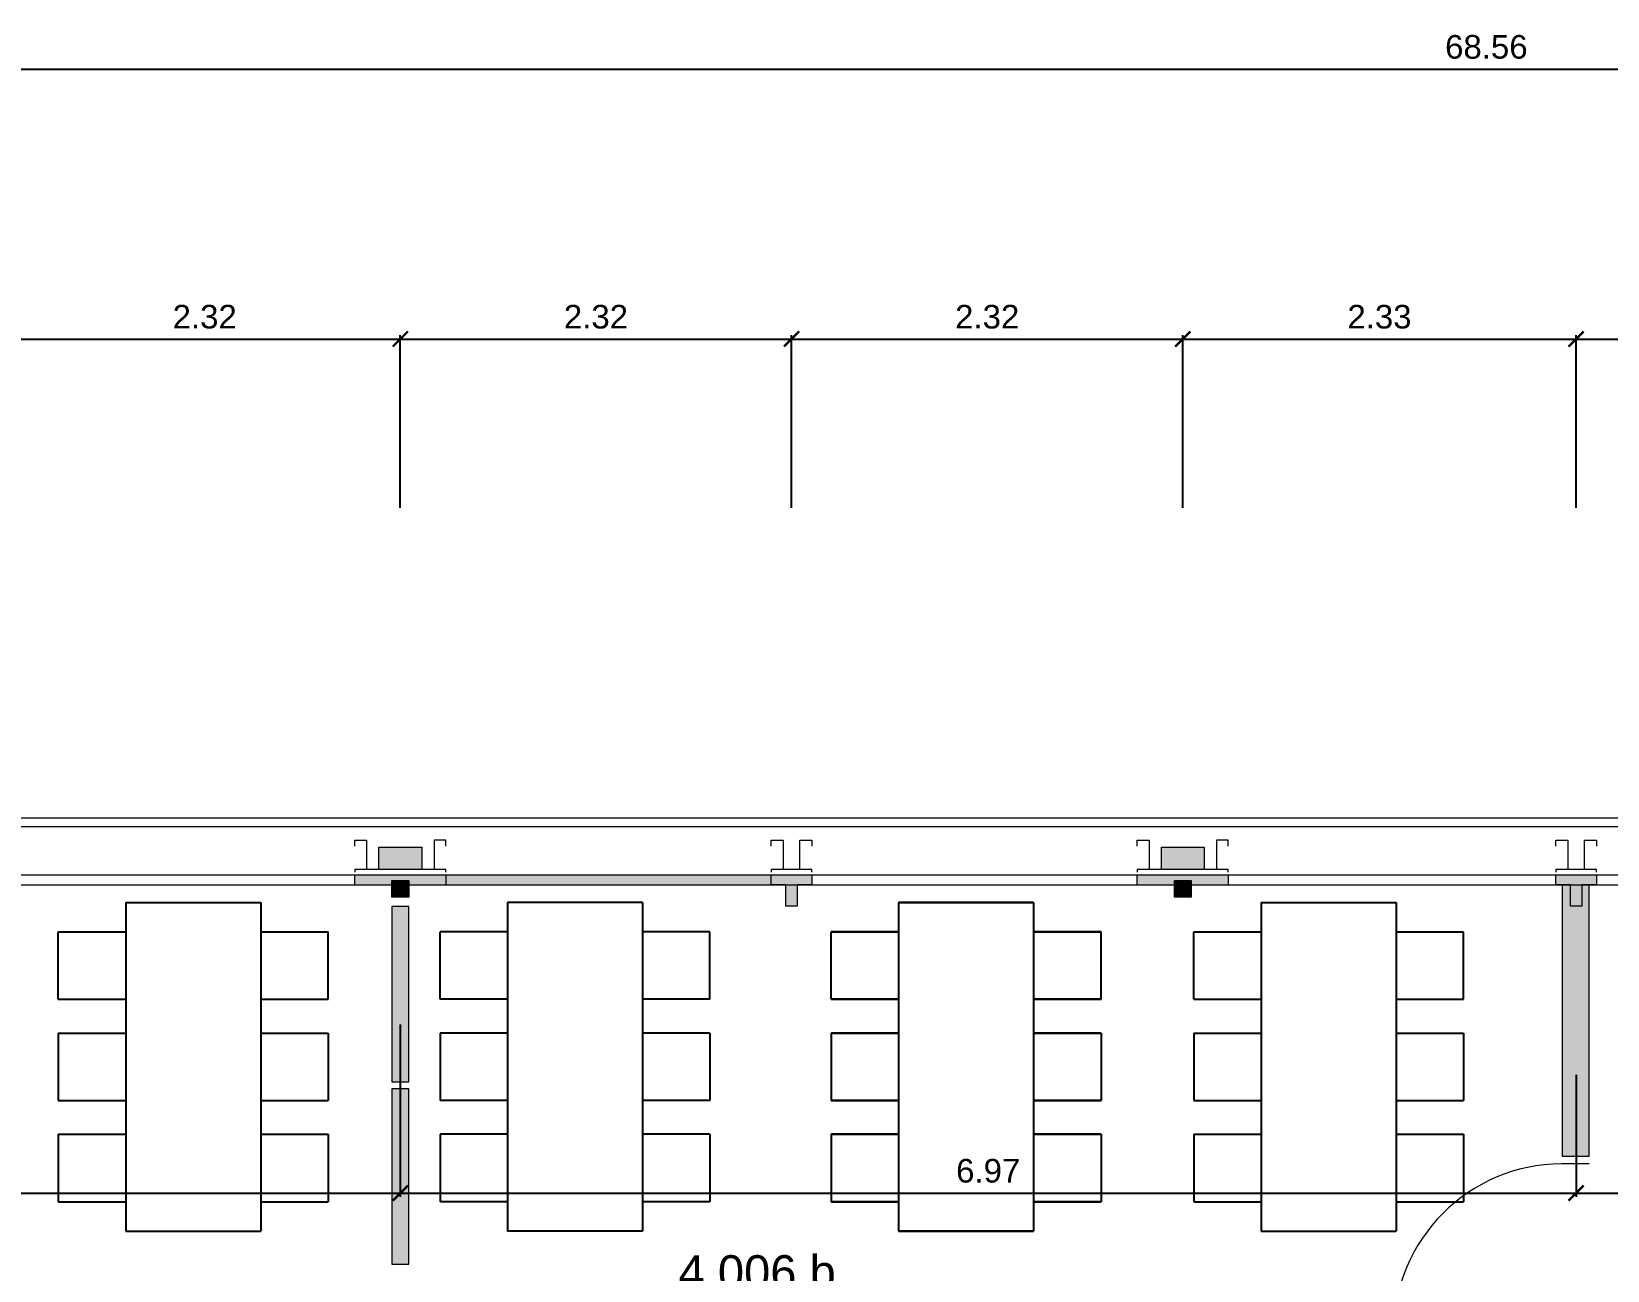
# Model space of a CAD drawing. Header units: metres. Extents: x 5.3 to 99.3, y 16.8 to 86.8.
# Drawn here: x 40.55 to 49.89, y 68.18 to 75.53 of the extents above; entities that cross this region are included whole.
import ezdxf

# ---------------------------------------------------------------- set-up
doc = ezdxf.new("R2010")
doc.units = ezdxf.units.M
for name, color, linetype in [('BEMASSUNG', 7, 'Continuous'), ('GRUNDRISS', 1, 'Continuous'), ('MÖBEL', 7, 'Continuous'), ('SCHRAFFUR', 7, 'Continuous'), ('TEXT', 7, 'Continuous')]:
    doc.layers.add(name, color=color, linetype=linetype)
doc.layers.get('0').off()
doc.styles.add('0.20', font='arial.ttf', dxfattribs={"height": 0.2})
doc.styles.get("Standard").update_dxf_attribs({"font": 'arial.ttf'})
doc.dimstyles.new('m', dxfattribs={"dimscale": 0.1, "dimtxt": 1.4, "dimasz": 0.9, "dimexe": 0.2275, "dimexo": 10, "dimgap": 0.6, "dimtad": 1, "dimzin": 4, "dimdsep": 46, "dimlunit": 6, "dimtxsty": 'Standard', "dimblk": 'ARCHTICK', "dimcen": 0.09, "dimadec": 0, "dimazin": 0, "dimtfac": 1, "dimtofl": 0, "dimtmove": 0, "dimatfit": 2, "dimfxl": 10, "dimfxlon": 1, "dimtolj": 1, "dimtzin": 0, "dimarcsym": 0})

# ---------------------------------------------------------------- blocks, each defined once
blk = doc.blocks.new('_ArchTick')
at = {"color": 0, "linetype": 'ByBlock', "const_width": 0.15}
blk.add_lwpolyline([(-0.5, -0.5), (0.5, 0.5)], dxfattribs=at)
blk = doc.blocks.new('*D3')
at = {"layer": 'BEMASSUNG', "color": 0, "lineweight": -2, "transparency": 16777216}
for p, q in [((14.8961, 74.3029), (14.8961, 75.3256)), ((83.4561, 74.3029), (83.4561, 75.3256)), ((14.8961, 75.3029), (83.4561, 75.3029))]:
    blk.add_line(p, q, dxfattribs=at)
at = {"layer": 'Defpoints', "color": 0, "lineweight": 18, "transparency": 16777216}
for p in [(83.4561, 75.3029), (14.8961, 61.7099), (83.4561, 61.7099)]:
    blk.add_point(p, dxfattribs=at)
at = {"layer": 'BEMASSUNG', "color": 0, "lineweight": -2, "transparency": 16777216, "xscale": 0.09000000000000001, "yscale": 0.09000000000000001, "zscale": 0.09000000000000001, "rotation": 180}
blk.add_blockref('_ArchTick', (14.8961, 75.3029), dxfattribs=at)
at = {"layer": 'BEMASSUNG', "color": 0, "lineweight": -2, "transparency": 16777216, "xscale": 0.09000000000000001, "yscale": 0.09000000000000001, "zscale": 0.09000000000000001}
blk.add_blockref('_ArchTick', (83.4561, 75.3029), dxfattribs=at)
at = {"layer": 'BEMASSUNG', "color": 0, "lineweight": 18, "transparency": 16777216, "insert": (49.1761, 75.4344), "char_height": 0.14, "attachment_point": 5}
blk.add_mtext('\\A1;68.56', dxfattribs=at)
blk = doc.blocks.new('*D14')
at = {"layer": 'BEMASSUNG', "color": 0, "lineweight": -2, "transparency": 16777216}
for p, q in [((40.4161, 72.7029), (40.4161, 73.7256)), ((40.4161, 73.7029), (42.7361, 73.7029)), ((42.7361, 72.7029), (42.7361, 73.7256))]:
    blk.add_line(p, q, dxfattribs=at)
at = {"layer": 'Defpoints', "color": 0, "lineweight": 18, "transparency": 16777216}
for p in [(42.7361, 73.7029), (40.4161, 70.4669), (42.7361, 70.4929)]:
    blk.add_point(p, dxfattribs=at)
at = {"layer": 'BEMASSUNG', "color": 0, "lineweight": -2, "transparency": 16777216, "xscale": 0.09000000000000001, "yscale": 0.09000000000000001, "zscale": 0.09000000000000001, "rotation": 180}
blk.add_blockref('_ArchTick', (40.4161, 73.7029), dxfattribs=at)
at = {"layer": 'BEMASSUNG', "color": 0, "lineweight": -2, "transparency": 16777216, "xscale": 0.09000000000000001, "yscale": 0.09000000000000001, "zscale": 0.09000000000000001}
blk.add_blockref('_ArchTick', (42.7361, 73.7029), dxfattribs=at)
at = {"layer": 'BEMASSUNG', "color": 0, "lineweight": 18, "transparency": 16777216, "insert": (41.5761, 73.8344), "char_height": 0.14, "attachment_point": 5}
blk.add_mtext('\\A1;2.32', dxfattribs=at)
blk = doc.blocks.new('*D15')
at = {"layer": 'BEMASSUNG', "color": 0, "lineweight": -2, "transparency": 16777216}
for p, q in [((42.7361, 72.7029), (42.7361, 73.7256)), ((42.7361, 73.7029), (45.0561, 73.7029)), ((45.0561, 72.7029), (45.0561, 73.7256))]:
    blk.add_line(p, q, dxfattribs=at)
at = {"layer": 'Defpoints', "color": 0, "lineweight": 18, "transparency": 16777216}
for p in [(45.0561, 73.7029), (42.7361, 70.4929), (45.0561, 70.4669)]:
    blk.add_point(p, dxfattribs=at)
at = {"layer": 'BEMASSUNG', "color": 0, "lineweight": -2, "transparency": 16777216, "xscale": 0.09000000000000001, "yscale": 0.09000000000000001, "zscale": 0.09000000000000001, "rotation": 180}
blk.add_blockref('_ArchTick', (42.7361, 73.7029), dxfattribs=at)
at = {"layer": 'BEMASSUNG', "color": 0, "lineweight": -2, "transparency": 16777216, "xscale": 0.09000000000000001, "yscale": 0.09000000000000001, "zscale": 0.09000000000000001}
blk.add_blockref('_ArchTick', (45.0561, 73.7029), dxfattribs=at)
at = {"layer": 'BEMASSUNG', "color": 0, "lineweight": 18, "transparency": 16777216, "insert": (43.8961, 73.8344), "char_height": 0.14, "attachment_point": 5}
blk.add_mtext('\\A1;2.32', dxfattribs=at)
blk = doc.blocks.new('*D16')
at = {"layer": 'BEMASSUNG', "color": 0, "lineweight": -2, "transparency": 16777216}
for p, q in [((45.0561, 72.7029), (45.0561, 73.7256)), ((45.0561, 73.7029), (47.3761, 73.7029)), ((47.3761, 72.7029), (47.3761, 73.7256))]:
    blk.add_line(p, q, dxfattribs=at)
at = {"layer": 'Defpoints', "color": 0, "lineweight": 18, "transparency": 16777216}
for p in [(47.3761, 73.7029), (45.0561, 70.4669), (47.3761, 70.4929)]:
    blk.add_point(p, dxfattribs=at)
at = {"layer": 'BEMASSUNG', "color": 0, "lineweight": -2, "transparency": 16777216, "xscale": 0.09000000000000001, "yscale": 0.09000000000000001, "zscale": 0.09000000000000001, "rotation": 180}
blk.add_blockref('_ArchTick', (45.0561, 73.7029), dxfattribs=at)
at = {"layer": 'BEMASSUNG', "color": 0, "lineweight": -2, "transparency": 16777216, "xscale": 0.09000000000000001, "yscale": 0.09000000000000001, "zscale": 0.09000000000000001}
blk.add_blockref('_ArchTick', (47.3761, 73.7029), dxfattribs=at)
at = {"layer": 'BEMASSUNG', "color": 0, "lineweight": 18, "transparency": 16777216, "insert": (46.2161, 73.8344), "char_height": 0.14, "attachment_point": 5}
blk.add_mtext('\\A1;2.32', dxfattribs=at)
blk = doc.blocks.new('*D17')
at = {"layer": 'BEMASSUNG', "color": 0, "lineweight": -2, "transparency": 16777216}
for p, q in [((47.3761, 72.7029), (47.3761, 73.7256)), ((47.3761, 73.7029), (49.7085, 73.7029)), ((49.7085, 72.7029), (49.7085, 73.7256))]:
    blk.add_line(p, q, dxfattribs=at)
at = {"layer": 'Defpoints', "color": 0, "lineweight": 18, "transparency": 16777216}
for p in [(49.7085, 73.7029), (47.3761, 70.4929), (49.7085, 70.4669)]:
    blk.add_point(p, dxfattribs=at)
at = {"layer": 'BEMASSUNG', "color": 0, "lineweight": -2, "transparency": 16777216, "xscale": 0.09000000000000001, "yscale": 0.09000000000000001, "zscale": 0.09000000000000001, "rotation": 180}
blk.add_blockref('_ArchTick', (47.3761, 73.7029), dxfattribs=at)
at = {"layer": 'BEMASSUNG', "color": 0, "lineweight": -2, "transparency": 16777216, "xscale": 0.09000000000000001, "yscale": 0.09000000000000001, "zscale": 0.09000000000000001}
blk.add_blockref('_ArchTick', (49.7085, 73.7029), dxfattribs=at)
at = {"layer": 'BEMASSUNG', "color": 0, "lineweight": 18, "transparency": 16777216, "insert": (48.5423, 73.8344), "char_height": 0.14, "attachment_point": 5}
blk.add_mtext('\\A1;2.33', dxfattribs=at)
blk = doc.blocks.new('*D18')
at = {"layer": 'BEMASSUNG', "color": 0, "lineweight": -2, "transparency": 16777216}
for p, q in [((49.7085, 72.7029), (49.7085, 73.7256)), ((49.7085, 73.7029), (51.8761, 73.7029)), ((51.8761, 72.7029), (51.8761, 73.7256))]:
    blk.add_line(p, q, dxfattribs=at)
at = {"layer": 'Defpoints', "color": 0, "lineweight": 18, "transparency": 16777216}
for p in [(51.8761, 73.7029), (51.8761, 70.6898), (49.7085, 70.4669)]:
    blk.add_point(p, dxfattribs=at)
at = {"layer": 'BEMASSUNG', "color": 0, "lineweight": -2, "transparency": 16777216, "xscale": 0.09000000000000001, "yscale": 0.09000000000000001, "zscale": 0.09000000000000001, "rotation": 180}
blk.add_blockref('_ArchTick', (49.7085, 73.7029), dxfattribs=at)
at = {"layer": 'BEMASSUNG', "color": 0, "lineweight": -2, "transparency": 16777216, "xscale": 0.09000000000000001, "yscale": 0.09000000000000001, "zscale": 0.09000000000000001}
blk.add_blockref('_ArchTick', (51.8761, 73.7029), dxfattribs=at)
at = {"layer": 'BEMASSUNG', "color": 0, "lineweight": 18, "transparency": 16777216, "insert": (50.7923, 73.8332), "char_height": 0.14, "attachment_point": 5}
blk.add_mtext('\\A1;2.17', dxfattribs=at)
blk = doc.blocks.new('*D53')
at = {"layer": 'BEMASSUNG', "color": 0, "lineweight": -2, "transparency": 16777216}
for p, q in [((87.9961, 70.5629), (89.0188, 70.5629)), ((88.9961, 70.5629), (88.9961, 31.8729)), ((87.9961, 31.8729), (89.0188, 31.8729))]:
    blk.add_line(p, q, dxfattribs=at)
at = {"layer": 'Defpoints', "color": 0, "lineweight": 18, "transparency": 16777216}
for p in [(83.5831, 70.5629), (42.8631, 31.8729), (88.9961, 31.8729)]:
    blk.add_point(p, dxfattribs=at)
at = {"layer": 'BEMASSUNG', "color": 0, "lineweight": -2, "transparency": 16777216, "xscale": 0.09000000000000001, "yscale": 0.09000000000000001, "zscale": 0.09000000000000001}
for p, rotation in [((88.9961, 70.5629), 90), ((88.9961, 31.8729), 270)]:
    blk.add_blockref('_ArchTick', p, dxfattribs=dict(at, rotation=rotation))
at = {"layer": 'BEMASSUNG', "color": 0, "lineweight": 18, "transparency": 16777216, "insert": (88.8645, 51.2179), "char_height": 0.14, "attachment_point": 5, "rotation": 90}
blk.add_mtext('\\A1;38.69', dxfattribs=at)
blk = doc.blocks.new('*D107')
at = {"layer": 'BEMASSUNG', "color": 0, "lineweight": -2, "transparency": 16777216}
for p, q in [((28.8161, 69.639), (28.8161, 68.6163)), ((42.7361, 69.639), (42.7361, 68.6163)), ((28.8161, 68.639), (42.7361, 68.639))]:
    blk.add_line(p, q, dxfattribs=at)
at = {"layer": 'Defpoints', "color": 0, "lineweight": 18, "transparency": 16777216}
for p in [(28.8161, 70.6898), (42.7361, 70.6898), (42.7361, 68.639)]:
    blk.add_point(p, dxfattribs=at)
at = {"layer": 'BEMASSUNG', "color": 0, "lineweight": -2, "transparency": 16777216, "xscale": 0.09000000000000001, "yscale": 0.09000000000000001, "zscale": 0.09000000000000001, "rotation": 180}
blk.add_blockref('_ArchTick', (28.8161, 68.639), dxfattribs=at)
at = {"layer": 'BEMASSUNG', "color": 0, "lineweight": -2, "transparency": 16777216, "xscale": 0.09000000000000001, "yscale": 0.09000000000000001, "zscale": 0.09000000000000001}
blk.add_blockref('_ArchTick', (42.7361, 68.639), dxfattribs=at)
at = {"layer": 'BEMASSUNG', "color": 0, "lineweight": 18, "transparency": 16777216, "insert": (35.7761, 68.7706), "char_height": 0.14, "attachment_point": 5}
blk.add_mtext('\\A1;13.92', dxfattribs=at)
blk = doc.blocks.new('*D108')
at = {"layer": 'BEMASSUNG', "color": 0, "lineweight": -2, "transparency": 16777216}
for p, q in [((42.7361, 69.639), (42.7361, 68.6163)), ((49.7085, 69.3399), (49.7085, 68.6163)), ((42.7361, 68.639), (49.7085, 68.639))]:
    blk.add_line(p, q, dxfattribs=at)
at = {"layer": 'Defpoints', "color": 0, "lineweight": 18, "transparency": 16777216}
for p in [(42.7361, 70.6898), (49.7085, 70.3399), (49.7085, 68.639)]:
    blk.add_point(p, dxfattribs=at)
at = {"layer": 'BEMASSUNG', "color": 0, "lineweight": -2, "transparency": 16777216, "xscale": 0.09000000000000001, "yscale": 0.09000000000000001, "zscale": 0.09000000000000001, "rotation": 180}
blk.add_blockref('_ArchTick', (42.7361, 68.639), dxfattribs=at)
at = {"layer": 'BEMASSUNG', "color": 0, "lineweight": -2, "transparency": 16777216, "xscale": 0.09000000000000001, "yscale": 0.09000000000000001, "zscale": 0.09000000000000001}
blk.add_blockref('_ArchTick', (49.7085, 68.639), dxfattribs=at)
at = {"layer": 'BEMASSUNG', "color": 0, "lineweight": 18, "transparency": 16777216, "insert": (46.2223, 68.7705), "char_height": 0.14, "attachment_point": 5}
blk.add_mtext('\\A1;6.97', dxfattribs=at)
blk = doc.blocks.new('*D109')
at = {"layer": 'BEMASSUNG', "color": 0, "lineweight": -2, "transparency": 16777216}
for p, q in [((49.7085, 69.3399), (49.7085, 68.6163)), ((49.7085, 68.639), (51.8101, 68.639)), ((51.8101, 67.639), (51.8101, 68.6618))]:
    blk.add_line(p, q, dxfattribs=at)
at = {"layer": 'Defpoints', "color": 0, "lineweight": 18, "transparency": 16777216}
for p in [(49.7085, 70.3399), (51.8101, 68.639), (51.8101, 66.0369)]:
    blk.add_point(p, dxfattribs=at)
at = {"layer": 'BEMASSUNG', "color": 0, "lineweight": -2, "transparency": 16777216, "xscale": 0.09000000000000001, "yscale": 0.09000000000000001, "zscale": 0.09000000000000001, "rotation": 180}
blk.add_blockref('_ArchTick', (49.7085, 68.639), dxfattribs=at)
at = {"layer": 'BEMASSUNG', "color": 0, "lineweight": -2, "transparency": 16777216, "xscale": 0.09000000000000001, "yscale": 0.09000000000000001, "zscale": 0.09000000000000001}
blk.add_blockref('_ArchTick', (51.8101, 68.639), dxfattribs=at)
at = {"layer": 'BEMASSUNG', "color": 0, "lineweight": 18, "transparency": 16777216, "insert": (50.7593, 68.7705), "char_height": 0.14, "attachment_point": 5}
blk.add_mtext('\\A1;2.10', dxfattribs=at)

msp = doc.modelspace()

# ---------------------------------------------------------------- hatches: boundary and pattern name
at = {"layer": 'SCHRAFFUR', "lineweight": 18, "transparency": 33554687}
h = msp.add_hatch(color=256, dxfattribs=at)
h.dxf.hatch_style = 1
h.paths.add_polyline_path([(42.86307, 70.68985), (42.60907, 70.68985), (42.60907, 70.55785), (42.86307, 70.55785)])
h = msp.add_hatch(color=256, dxfattribs=at)
h.dxf.hatch_style = 1
h.paths.add_polyline_path([(47.50307, 70.68985), (47.24907, 70.68985), (47.24907, 70.55785), (47.50307, 70.55785)])
h = msp.add_hatch(color=256, dxfattribs=at)
h.dxf.hatch_style = 1
h.paths.add_polyline_path([(44.93607, 70.52687), (42.46607, 70.52687), (42.46607, 70.46687), (42.68607, 70.46687), (42.68607, 70.49287), (42.78607, 70.49287), (42.78607, 70.46687), (44.93607, 70.46687)])
h = msp.add_hatch(color=256, dxfattribs=at)
h.dxf.hatch_style = 1
h.paths.add_polyline_path([(42.78607, 70.49287), (42.68607, 70.49287), (42.68607, 70.46687), (42.78607, 70.46687)], flags=17)
h = msp.add_hatch(color=256, dxfattribs=at)
h.dxf.hatch_style = 1
h.paths.add_polyline_path([(42.78607, 70.46687), (42.68607, 70.46687), (42.68607, 70.39287), (42.78607, 70.39287)])
h = msp.add_hatch(color=256, dxfattribs=at)
h.dxf.hatch_style = 1
h.paths.add_polyline_path([(45.17607, 70.52687), (44.93607, 70.52687), (44.93607, 70.46687), (45.17607, 70.46687)])
h = msp.add_hatch(color=256, dxfattribs=at)
h.dxf.hatch_style = 1
h.paths.add_polyline_path([(45.08957, 70.46687), (45.02257, 70.46687), (45.02257, 70.33987), (45.08957, 70.33987)])
h = msp.add_hatch(color=256, dxfattribs=at)
h.dxf.hatch_style = 1
h.paths.add_polyline_path([(47.64607, 70.52687), (47.10607, 70.52687), (47.10607, 70.46687), (47.32607, 70.46687), (47.32607, 70.49287), (47.42607, 70.49287), (47.42607, 70.46687), (47.64607, 70.46687)])
h = msp.add_hatch(color=256, dxfattribs=at)
h.dxf.hatch_style = 1
h.paths.add_polyline_path([(47.42607, 70.49287), (47.32607, 70.49287), (47.32607, 70.46687), (47.42607, 70.46687)], flags=17)
h = msp.add_hatch(color=256, dxfattribs=at)
h.dxf.hatch_style = 1
h.paths.add_polyline_path([(47.42607, 70.46687), (47.32607, 70.46687), (47.32607, 70.39287), (47.42607, 70.39287)])
h = msp.add_hatch(color=256, dxfattribs=at)
h.dxf.hatch_style = 1
h.paths.add_polyline_path([(49.82846, 70.52687), (49.58846, 70.52687), (49.58846, 70.46687), (49.82846, 70.46687)])
h = msp.add_hatch(color=256, dxfattribs=at)
h.dxf.hatch_style = 1
h.paths.add_polyline_path([(49.78607, 70.46687), (49.74196, 70.46687), (49.74196, 70.33987), (49.67496, 70.33987), (49.67496, 70.46687), (49.62607, 70.46687), (49.62607, 68.85752), (49.78607, 68.85752)])
h = msp.add_hatch(color=256, dxfattribs=at)
h.dxf.hatch_style = 1
h.paths.add_polyline_path([(49.74196, 70.46687), (49.67496, 70.46687), (49.67496, 70.33987), (49.74196, 70.33987)], flags=17)
h = msp.add_hatch(color=256, dxfattribs=at)
h.dxf.hatch_style = 1
h.paths.add_polyline_path([(42.78607, 70.33887), (42.68607, 70.33887), (42.68607, 69.29887), (42.78607, 69.29887)])
h = msp.add_hatch(color=256, dxfattribs=at)
h.dxf.hatch_style = 1
h.paths.add_polyline_path([(42.78607, 69.25787), (42.68607, 69.25787), (42.68607, 68.21787), (42.78607, 68.21787)])

# ---------------------------------------------------------------- linework, layer by layer
at = {"layer": 'GRUNDRISS', "lineweight": 18, "transparency": 33554687}
for p, q in [((83.79607, 70.86287), (28.51607, 70.86287)), ((28.56607, 70.81287), (83.74607, 70.81287)), ((42.46607, 70.69685), (42.46607, 70.73185)), ((42.46607, 70.73185), (42.53607, 70.73185)), ((42.53607, 70.73185), (42.53607, 70.55785)), ((42.60907, 70.55785), (42.60907, 70.68985)), ((42.60907, 70.68985), (42.86307, 70.68985)), ((42.86307, 70.68985), (42.86307, 70.55785)), ((43.00607, 70.73185), (42.93607, 70.73185)), ((42.93607, 70.73185), (42.93607, 70.55785)), ((43.00607, 70.69685), (43.00607, 70.73185)), ((44.93607, 70.69685), (44.93607, 70.73185)), ((44.93607, 70.73185), (45.00607, 70.73185)), ((45.00607, 70.73185), (45.00607, 70.55785)), ((45.10607, 70.55785), (45.10607, 70.73185)), ((45.10607, 70.73185), (45.17607, 70.73185)), ((45.17607, 70.73185), (45.17607, 70.69685)), ((47.10607, 70.69685), (47.10607, 70.73185)), ((47.10607, 70.73185), (47.17607, 70.73185)), ((47.17607, 70.73185), (47.17607, 70.55785)), ((47.24907, 70.55785), (47.24907, 70.68985)), ((47.24907, 70.68985), (47.50307, 70.68985)), ((47.50307, 70.68985), (47.50307, 70.55785)), ((47.64607, 70.73185), (47.57607, 70.73185)), ((47.57607, 70.73185), (47.57607, 70.55785)), ((47.64607, 70.69685), (47.64607, 70.73185)), ((49.58846, 70.69685), (49.58846, 70.73185)), ((49.58846, 70.73185), (49.65846, 70.73185)), ((49.65846, 70.73185), (49.65846, 70.55785)), ((49.75846, 70.55785), (49.75846, 70.73185)), ((49.75846, 70.73185), (49.82846, 70.73185)), ((49.82846, 70.73185), (49.82846, 70.69685)), ((43.00607, 70.55785), (42.46607, 70.55785)), ((42.46607, 70.55785), (42.46607, 70.54185)), ((43.00607, 70.54185), (43.00607, 70.55785)), ((45.00607, 70.55785), (44.93607, 70.55785)), ((44.93607, 70.55785), (44.93607, 70.54185)), ((45.10607, 70.55785), (45.00607, 70.55785)), ((45.17607, 70.55785), (45.10607, 70.55785)), ((45.17607, 70.54185), (45.17607, 70.55785)), ((47.64607, 70.55785), (47.10607, 70.55785)), ((47.10607, 70.55785), (47.10607, 70.54185)), ((47.64607, 70.54185), (47.64607, 70.55785)), ((49.65846, 70.55785), (49.58846, 70.55785)), ((49.58846, 70.55785), (49.58846, 70.54185)), ((49.75846, 70.55785), (49.65846, 70.55785)), ((49.82846, 70.55785), (49.75846, 70.55785)), ((49.82846, 70.54185), (49.82846, 70.55785)), ((28.85207, 70.52687), (67.5403, 70.52687)), ((38.14607, 70.46687), (51.70607, 70.46687)), ((42.46607, 70.46687), (42.46607, 70.52687)), ((42.68607, 70.49287), (42.78607, 70.49287)), ((42.68607, 70.39287), (42.68607, 70.49287)), ((42.78607, 70.49287), (42.78607, 70.39287)), ((43.00607, 70.52587), (43.00607, 70.46687)), ((44.93607, 70.52687), (45.17607, 70.52687)), ((44.93607, 70.46687), (44.93607, 70.52687)), ((45.02257, 70.46687), (44.93607, 70.46687)), ((45.02257, 70.33987), (45.02257, 70.46687)), ((45.02257, 70.46687), (45.08957, 70.46687)), ((45.17607, 70.46687), (45.08957, 70.46687)), ((45.08957, 70.46687), (45.08957, 70.33987)), ((45.17607, 70.52687), (45.17607, 70.46687)), ((47.10607, 70.46687), (47.10607, 70.52687)), ((47.32607, 70.49287), (47.42607, 70.49287)), ((47.32607, 70.39287), (47.32607, 70.49287)), ((47.42607, 70.49287), (47.42607, 70.39287)), ((47.64607, 70.52587), (47.64607, 70.46687)), ((49.58846, 70.52687), (49.82846, 70.52687)), ((49.58846, 70.46687), (49.58846, 70.52687)), ((49.67496, 70.46687), (49.58846, 70.46687)), ((49.62607, 70.46687), (49.62607, 68.85752)), ((49.67496, 70.33987), (49.67496, 70.46687)), ((49.67496, 70.46687), (49.74196, 70.46687)), ((49.82846, 70.46687), (49.74196, 70.46687)), ((49.74196, 70.46687), (49.74196, 70.33987)), ((49.78607, 68.85752), (49.78607, 70.46687)), ((49.82846, 70.52687), (49.82846, 70.46687)), ((42.78607, 70.39287), (42.68607, 70.39287)), ((47.42607, 70.39287), (47.32607, 70.39287)), ((42.78607, 70.33887), (42.68607, 70.33887)), ((42.68607, 70.33887), (42.68607, 69.29887)), ((42.78607, 69.29887), (42.78607, 70.33887)), ((45.08957, 70.33987), (45.02257, 70.33987)), ((49.74196, 70.33987), (49.67496, 70.33987)), ((42.68607, 69.29887), (42.78607, 69.29887)), ((42.78607, 69.25787), (42.68607, 69.25787)), ((42.68607, 69.25787), (42.68607, 68.21787)), ((42.78607, 68.21787), (42.78607, 69.25787)), ((49.78607, 68.81252), (49.6216, 68.81252)), ((49.62607, 68.85752), (49.78607, 68.85752)), ((42.68607, 68.21787), (42.78607, 68.21787))]:
    msp.add_line(p, q, dxfattribs=at)
msp.add_arc((49.62607, 67.81301), 0.99952, 90.256472, 179.95074, dxfattribs=at)
at = {"layer": 'MÖBEL', "linetype": 'Continuous'}
for p, q in [((41.10806, 70.36287), (41.10806, 68.41287)), ((41.10806, 70.36287), (41.90806, 70.36287)), ((41.90806, 70.36287), (41.90806, 68.41287)), ((43.37206, 70.36287), (43.37206, 68.41287)), ((44.17206, 70.36287), (43.37206, 70.36287)), ((44.17206, 70.36287), (44.17206, 68.41287)), ((45.69108, 70.36287), (45.69108, 68.41287)), ((45.69108, 70.36287), (46.49108, 70.36287)), ((45.69108, 70.36287), (45.69108, 68.41287)), ((46.49108, 70.36287), (45.69108, 70.36287)), ((46.49108, 70.36287), (46.49108, 68.41287)), ((46.49108, 70.36287), (46.49108, 68.41287)), ((47.84108, 70.36287), (47.84108, 68.41287)), ((47.84108, 70.36287), (48.64108, 70.36287)), ((48.64108, 70.36287), (48.64108, 68.41287)), ((40.70806, 69.78787), (40.70806, 70.18787)), ((40.70806, 70.18787), (41.10806, 70.18787)), ((41.90806, 70.18787), (42.30806, 70.18787)), ((42.30806, 69.78787), (42.30806, 70.18787)), ((42.97206, 69.78787), (42.97206, 70.18787)), ((43.37206, 70.18787), (42.97206, 70.18787)), ((44.57206, 70.18787), (44.17206, 70.18787)), ((44.57206, 69.78787), (44.57206, 70.18787)), ((45.29108, 69.78787), (45.29108, 70.18787)), ((45.29108, 70.18787), (45.69108, 70.18787)), ((45.29108, 69.78787), (45.29108, 70.18787)), ((45.69108, 70.18787), (45.29108, 70.18787)), ((46.49108, 70.18787), (46.89108, 70.18787)), ((46.89108, 70.18787), (46.49108, 70.18787)), ((46.89108, 69.78787), (46.89108, 70.18787)), ((46.89108, 69.78787), (46.89108, 70.18787)), ((47.44108, 69.78787), (47.44108, 70.18787)), ((47.44108, 70.18787), (47.84108, 70.18787)), ((48.64108, 70.18787), (49.04108, 70.18787)), ((49.04108, 69.78787), (49.04108, 70.18787)), ((40.70806, 69.78787), (41.10806, 69.78787)), ((41.90806, 69.78787), (42.30806, 69.78787)), ((43.37206, 69.78787), (42.97206, 69.78787)), ((44.57206, 69.78787), (44.17206, 69.78787)), ((45.29108, 69.78787), (45.69108, 69.78787)), ((45.69108, 69.78787), (45.29108, 69.78787)), ((46.49108, 69.78787), (46.89108, 69.78787)), ((46.89108, 69.78787), (46.49108, 69.78787)), ((47.44108, 69.78787), (47.84108, 69.78787)), ((48.64108, 69.78787), (49.04108, 69.78787)), ((40.70806, 69.58787), (40.70806, 69.18787)), ((40.70806, 69.58787), (41.10806, 69.58787)), ((41.90806, 69.58787), (42.30806, 69.58787)), ((42.30806, 69.58787), (42.30806, 69.18787)), ((42.97206, 69.58787), (42.97206, 69.18787)), ((43.37206, 69.58787), (42.97206, 69.58787)), ((44.57206, 69.58787), (44.17206, 69.58787)), ((44.57206, 69.58787), (44.57206, 69.18787)), ((45.29108, 69.58787), (45.29108, 69.18787)), ((45.29108, 69.58787), (45.69108, 69.58787)), ((45.29108, 69.58787), (45.29108, 69.18787)), ((45.69108, 69.58787), (45.29108, 69.58787)), ((46.49108, 69.58787), (46.89108, 69.58787)), ((46.89108, 69.58787), (46.49108, 69.58787)), ((46.89108, 69.58787), (46.89108, 69.18787)), ((46.89108, 69.58787), (46.89108, 69.18787)), ((47.44108, 69.58787), (47.44108, 69.18787)), ((47.44108, 69.58787), (47.84108, 69.58787)), ((48.64108, 69.58787), (49.04108, 69.58787)), ((49.04108, 69.58787), (49.04108, 69.18787)), ((40.70806, 69.18787), (41.10806, 69.18787)), ((41.90806, 69.18787), (42.30806, 69.18787)), ((43.37206, 69.18787), (42.97206, 69.18787)), ((44.57206, 69.18787), (44.17206, 69.18787)), ((45.29108, 69.18787), (45.69108, 69.18787)), ((45.69108, 69.18787), (45.29108, 69.18787)), ((46.49108, 69.18787), (46.89108, 69.18787)), ((46.89108, 69.18787), (46.49108, 69.18787)), ((47.44108, 69.18787), (47.84108, 69.18787)), ((48.64108, 69.18787), (49.04108, 69.18787)), ((40.70806, 68.98787), (40.70806, 68.58787)), ((40.70806, 68.98787), (41.10806, 68.98787)), ((41.90806, 68.98787), (42.30806, 68.98787)), ((42.30806, 68.98787), (42.30806, 68.58787)), ((42.97206, 68.98787), (42.97206, 68.58787)), ((43.37206, 68.98787), (42.97206, 68.98787)), ((44.57206, 68.98787), (44.17206, 68.98787)), ((44.57206, 68.98787), (44.57206, 68.58787)), ((45.29108, 68.98787), (45.29108, 68.58787)), ((45.29108, 68.98787), (45.69108, 68.98787)), ((45.29108, 68.98787), (45.29108, 68.58787)), ((45.69108, 68.98787), (45.29108, 68.98787)), ((46.49108, 68.98787), (46.89108, 68.98787)), ((46.89108, 68.98787), (46.49108, 68.98787)), ((46.89108, 68.98787), (46.89108, 68.58787)), ((46.89108, 68.98787), (46.89108, 68.58787)), ((47.44108, 68.98787), (47.44108, 68.58787)), ((47.44108, 68.98787), (47.84108, 68.98787)), ((48.64108, 68.98787), (49.04108, 68.98787)), ((49.04108, 68.98787), (49.04108, 68.58787)), ((40.70806, 68.58787), (41.10806, 68.58787)), ((41.90806, 68.58787), (42.30806, 68.58787)), ((43.37206, 68.58787), (42.97206, 68.58787)), ((44.57206, 68.58787), (44.17206, 68.58787)), ((45.29108, 68.58787), (45.69108, 68.58787)), ((45.69108, 68.58787), (45.29108, 68.58787)), ((46.49108, 68.58787), (46.89108, 68.58787)), ((46.89108, 68.58787), (46.49108, 68.58787)), ((47.44108, 68.58787), (47.84108, 68.58787)), ((48.64108, 68.58787), (49.04108, 68.58787)), ((41.10806, 68.41287), (41.90806, 68.41287)), ((44.17206, 68.41287), (43.37206, 68.41287)), ((45.69108, 68.41287), (46.49108, 68.41287)), ((46.49108, 68.41287), (45.69108, 68.41287)), ((47.84108, 68.41287), (48.64108, 68.41287))]:
    msp.add_line(p, q, dxfattribs=at)

# ---------------------------------------------------------------- texts
at = {"layer": 'TEXT', "linetype": 'Continuous', "insert": (44.38611, 68.06792), "char_height": 0.2, "attachment_point": 7, "style": '0.20'}
msp.add_mtext('{4.006 b}', dxfattribs=at)

# ---------------------------------------------------------------- dimensions: what is measured, and where the dimension line sits
at = {"layer": 'BEMASSUNG', "lineweight": 18, "transparency": 33554687}
for base, p1, p2, picture, middle in [((83.45607, 75.30287), (14.89607, 61.70987), (83.45607, 61.70987), '*D3', (49.17607, 75.43436)), ((42.73607, 68.63903), (28.81607, 70.68985), (42.73607, 70.68985), '*D107', (35.77607, 68.77055))]:
    dim = msp.add_linear_dim(base=base, p1=p1, p2=p2, dimstyle='m', dxfattribs=at)
    dim.commit()
    dim.dimension.update_dxf_attribs({"geometry": picture, "text_midpoint": middle})
for base, p1, p2, picture, middle in [((42.73607, 73.70287), (40.41607, 70.46687), (42.73607, 70.49287), '*D14', (41.57607, 73.8344)), ((45.05607, 73.70287), (42.73607, 70.49287), (45.05607, 70.46687), '*D15', (43.89607, 73.8344)), ((47.37607, 73.70287), (45.05607, 70.46687), (47.37607, 70.49287), '*D16', (46.21607, 73.8344)), ((49.70846, 73.70287), (47.37607, 70.49287), (49.70846, 70.46687), '*D17', (48.54226, 73.8344)), ((51.87607, 73.70287), (49.70846, 70.46687), (51.87607, 70.68985), '*D18', (50.79226, 73.83316)), ((49.70846, 68.63903), (42.73607, 70.68985), (49.70846, 70.33987), '*D108', (46.22226, 68.77051)), ((51.81007, 68.63903), (49.70846, 70.33987), (51.81007, 66.03687), '*D109', (50.75927, 68.77051))]:
    dim = msp.add_linear_dim(base=base, p1=p1, p2=p2, dimstyle='m', override={"dimtmove": 1}, dxfattribs=at)
    dim.commit()
    dim.dimension.update_dxf_attribs({"geometry": picture, "text_midpoint": middle})
dim = msp.add_linear_dim(base=(88.99607, 31.87287), p1=(83.58307, 70.56287), p2=(42.86307, 31.87287), angle=90, dimstyle='m', dxfattribs=at)
dim.commit()
dim.dimension.update_dxf_attribs({"geometry": '*D53', "text_midpoint": (88.86454, 51.21787)})

doc.saveas('drawing.dxf')
